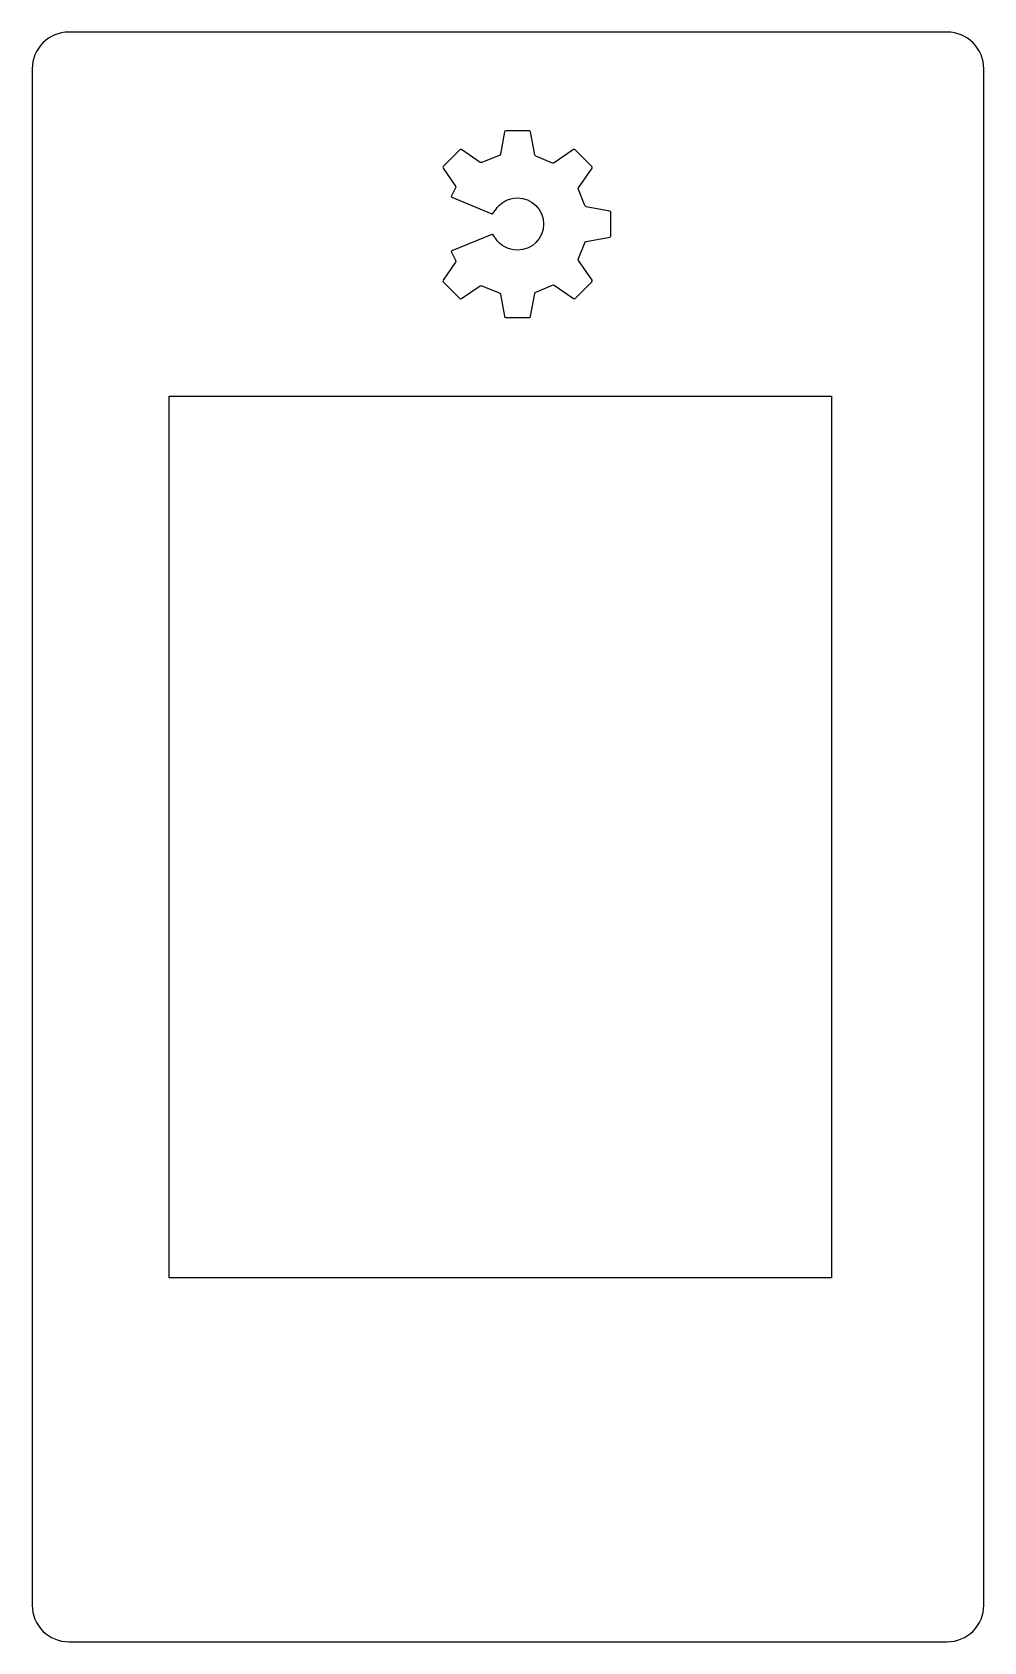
# Model space of a CAD drawing. Header units: millimetres. Extents: x -20 to 45, y -78 to 32.
import ezdxf

# ---------------------------------------------------------------- set-up
doc = ezdxf.new("R2010")
doc.units = ezdxf.units.MM
doc.layers.get('0').update_dxf_attribs({"linetype": 'CONTINUOUS'})

msp = doc.modelspace()

# ---------------------------------------------------------------- linework, layer by layer
for p, q in [((12.57, 25.69), (12.29, 24.16)), ((14.27, 25.76), (12.66, 25.76)), ((14.64, 24.12), (14.35, 25.69)), ((9.52, 24.46), (8.39, 23.32)), ((10.9, 23.6), (9.63, 24.47)), ((17.29, 24.47), (15.96, 23.56)), ((18.54, 23.32), (17.4, 24.46)), ((8.38, 23.21), (9.23, 21.97)), ((12.21, 24.07), (11.02, 23.59)), ((15.84, 23.55), (14.72, 24.03)), ((17.62, 21.86), (18.55, 23.21)), ((9.23, 21.85), (8.94, 21.31)), ((8.97, 21.22), (11.7, 20.09)), ((18.06, 20.65), (17.62, 21.74)), ((11.8, 20.12), (11.89, 20.26)), ((19.77, 20.27), (18.15, 20.57)), ((19.84, 18.58), (19.84, 20.19)), ((11.7, 18.68), (8.97, 17.55)), ((11.89, 18.51), (11.8, 18.65)), ((17.62, 17.03), (18.06, 18.11)), ((18.15, 18.19), (19.77, 18.49)), ((9.23, 16.79), (8.38, 15.55)), ((8.94, 17.46), (9.23, 16.91)), ((18.55, 15.55), (17.62, 16.9)), ((8.39, 15.44), (9.52, 14.3)), ((17.4, 14.3), (18.54, 15.44)), ((9.63, 14.29), (10.9, 15.16)), ((11.02, 15.17), (12.21, 14.69)), ((12.29, 14.6), (12.57, 13.08)), ((14.35, 13.08), (14.64, 14.64)), ((14.72, 14.73), (15.84, 15.21)), ((15.96, 15.21), (17.29, 14.29)), ((12.66, 13.01), (14.27, 13.01))]:
    msp.add_line(p, q)
msp.add_lwpolyline([(-19.69, -75, 0.414214), (-17.19, -77.5), (42.81, -77.5, 0.414214), (45.31, -75), (45.31, 30, 0.414214), (42.81, 32.5), (-17.19, 32.5, 0.414214), (-19.69, 30)], format="xyb", close=True)
msp.add_lwpolyline([(-10.34, -52.63), (-10.34, 7.62), (34.91, 7.62), (34.91, -52.63)], close=True)
for points in [[(12.66, 25.76), (12.62, 25.76), (12.58, 25.73), (12.57, 25.69)], [(14.35, 25.69), (14.35, 25.73), (14.31, 25.76), (14.27, 25.76)], [(9.63, 24.47), (9.6, 24.49), (9.55, 24.49), (9.52, 24.46)], [(17.4, 24.46), (17.38, 24.49), (17.33, 24.49), (17.29, 24.47)], [(8.39, 23.32), (8.36, 23.29), (8.35, 23.25), (8.38, 23.21)], [(11.02, 23.59), (10.98, 23.58), (10.93, 23.58), (10.9, 23.6)], [(12.29, 24.16), (12.28, 24.12), (12.25, 24.08), (12.21, 24.07)], [(14.72, 24.03), (14.69, 24.04), (14.65, 24.09), (14.64, 24.12)], [(15.96, 23.56), (15.93, 23.54), (15.88, 23.53), (15.84, 23.55)], [(18.55, 23.21), (18.57, 23.25), (18.57, 23.29), (18.54, 23.32)], [(8.94, 21.31), (8.92, 21.27), (8.94, 21.23), (8.97, 21.22)], [(9.23, 21.97), (9.25, 21.94), (9.25, 21.89), (9.23, 21.85)], [(11.95, 20.34), (12.27, 20.84), (12.82, 21.17), (13.45, 21.17)], [(13.45, 21.17), (14.44, 21.17), (15.24, 20.37), (15.24, 19.38)], [(17.62, 21.74), (17.6, 21.77), (17.6, 21.83), (17.62, 21.86)], [(11.7, 20.09), (11.74, 20.07), (11.78, 20.09), (11.8, 20.12)], [(11.89, 20.26), (11.9, 20.28), (11.93, 20.32), (11.95, 20.34)], [(18.15, 20.57), (18.11, 20.58), (18.07, 20.62), (18.06, 20.65)], [(19.84, 20.19), (19.84, 20.23), (19.81, 20.27), (19.77, 20.27)], [(15.24, 19.38), (15.24, 18.4), (14.44, 17.6), (13.45, 17.6)], [(11.8, 18.65), (11.78, 18.68), (11.74, 18.69), (11.7, 18.68)], [(11.95, 18.42), (11.93, 18.45), (11.9, 18.48), (11.89, 18.51)], [(13.45, 17.6), (12.82, 17.6), (12.27, 17.93), (11.95, 18.42)], [(18.06, 18.11), (18.07, 18.15), (18.11, 18.18), (18.15, 18.19)], [(19.77, 18.49), (19.81, 18.5), (19.84, 18.54), (19.84, 18.58)], [(8.97, 17.55), (8.94, 17.54), (8.92, 17.5), (8.94, 17.46)], [(9.23, 16.91), (9.25, 16.88), (9.25, 16.83), (9.23, 16.79)], [(17.62, 16.9), (17.6, 16.94), (17.6, 16.99), (17.62, 17.03)], [(8.38, 15.55), (8.35, 15.52), (8.36, 15.47), (8.39, 15.44)], [(18.54, 15.44), (18.57, 15.47), (18.57, 15.52), (18.55, 15.55)], [(9.52, 14.3), (9.55, 14.28), (9.6, 14.27), (9.63, 14.29)], [(10.9, 15.16), (10.93, 15.18), (10.98, 15.19), (11.02, 15.17)], [(12.21, 14.69), (12.25, 14.68), (12.28, 14.64), (12.29, 14.6)], [(14.64, 14.64), (14.65, 14.68), (14.69, 14.72), (14.72, 14.73)], [(15.84, 15.21), (15.88, 15.23), (15.93, 15.23), (15.96, 15.21)], [(17.29, 14.29), (17.33, 14.27), (17.38, 14.28), (17.4, 14.3)], [(12.57, 13.08), (12.58, 13.04), (12.62, 13.01), (12.66, 13.01)], [(14.27, 13.01), (14.31, 13.01), (14.35, 13.04), (14.35, 13.08)]]:
    msp.add_open_spline(points, degree=3)

doc.saveas('drawing.dxf')
